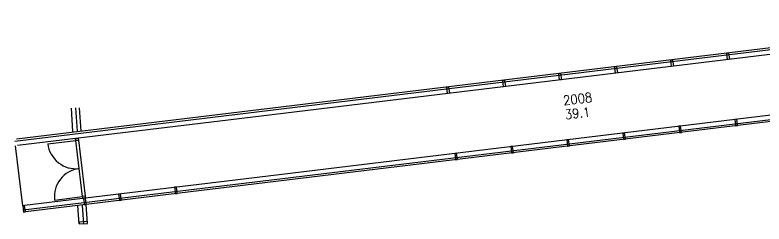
# Model space of a CAD drawing. Extents: x -11123 to 123675, y 9836 to 72527.
# Drawn here: x -11123 to 8791, y 25190 to 30731 of the extents above; entities that cross this region are included whole.
import ezdxf

# ---------------------------------------------------------------- set-up
doc = ezdxf.new("R2010")
doc.units = 0
doc.header["$LTSCALE"] = 100
doc.header["$MEASUREMENT"] = 0
doc.layers.get('0').update_dxf_attribs({"linetype": 'CONTINUOUS'})
for name, color, linetype in [('ART1100T0', 7, 'CONTINUOUS'), ('ART1100T3', 7, 'CONTINUOUS'), ('ART1100TB', 7, 'CONTINUOUS'), ('M06037', 8, 'CONTINUOUS'), ('M06041', 8, 'CONTINUOUS'), ('M06051', 3, 'CONTINUOUS')]:
    doc.layers.add(name, color=color, linetype=linetype)
doc.styles.get("Standard").update_dxf_attribs({"font": 'simplex.shx'})

# ---------------------------------------------------------------- blocks, each defined once
blk = doc.blocks.new('KRF020')
for p, q in [((0.025, 0.475), (0.025, 0)), ((0.975, 0.475), (0.975, 0))]:
    blk.add_line(p, q)
for centre, start, end in [((0.025, 0), 0, 90), ((0.975, 0), 90, 180)]:
    blk.add_arc(centre, 0.475, start, end)
blk = doc.blocks.new('AIOA_HUONE')
at = {"layer": 'ART1100T0', "width": 0.9}
blk.add_attdef('HNENUM', (56, 73), '', height=250, dxfattribs=at)
at = {"layer": 'ART1100T3', "width": 0.9}
blk.add_attdef('HNEALA', (56, -302), '', height=250, dxfattribs=at)

msp = doc.modelspace()

# ---------------------------------------------------------------- linework, layer by layer
at = {"layer": 'M06037'}
msp.add_line((-10917, 25673), (-11109, 27262), dxfattribs=at)
at = {"layer": 'M06041'}
for p, q in [((16233, 30687), (-11123, 27381)), ((16177, 30731), (-11079, 27437)), ((9239, 29721), (-5458, 27945)), ((16453, 28860), (-10902, 25554)), ((16410, 28805), (-10847, 25511)), ((-9582, 27639), (-9624, 28259)), ((-9462, 27647), (-9504, 28267)), ((-9362, 27654), (-9404, 28274)), ((9431, 28133), (-5266, 26356)), ((-5458, 27945), (-11059, 27268)), ((-5266, 26356), (-10867, 25679)), ((-9196, 25205), (-9230, 25706)), ((-9415, 25190), (-9448, 25670)), ((-9295, 25198), (-9328, 25678))]:
    msp.add_line(p, q, dxfattribs=at)
for points in [[(7822, 29550), (7802, 29719), (7851, 29725), (7872, 29556)], [(6333, 29370), (6312, 29539), (6362, 29545), (6382, 29376)], [(4844, 29190), (4823, 29359), (4873, 29365), (4893, 29196)], [(3355, 29010), (3334, 29179), (3384, 29185), (3404, 29016)], [(1865, 28830), (1845, 28999), (1895, 29005), (1915, 28836)], [(376, 28650), (356, 28819), (405, 28825), (426, 28656)], [(8014, 27961), (8034, 27793), (8084, 27799), (8064, 27967)], [(6525, 27781), (6545, 27613), (6595, 27619), (6574, 27787)], [(5036, 27601), (5056, 27433), (5106, 27439), (5085, 27607)], [(3547, 27421), (3567, 27253), (3617, 27259), (3596, 27427)], [(2057, 27241), (2078, 27073), (2127, 27079), (2107, 27247)], [(568, 27061), (589, 26893), (638, 26899), (618, 27067)], [(-6878, 26162), (-6857, 25993), (-6808, 25999), (-6828, 26168)], [(-8367, 25982), (-8346, 25813), (-8297, 25819), (-8317, 25988)], [(-9300, 25869), (-9279, 25700), (-9230, 25706), (-9250, 25875)], [(-10917, 25673), (-10896, 25505), (-10847, 25511), (-10867, 25679)], [(-9415, 25190), (-9196, 25205), (-9199, 25255), (-9419, 25240)]]:
    msp.add_lwpolyline(points, close=True, dxfattribs=at)
at = {"layer": 'M06051'}
for p, q in [((-9510, 27445), (-9441, 27453)), ((-9506, 27406), (-9510, 27445)), ((-9506, 27406), (-9436, 27414)), ((-9326, 25916), (-9506, 27406)), ((-9441, 27453), (-9436, 27414)), ((-9436, 27414), (-9256, 25924)), ((-9256, 25924), (-9326, 25916)), ((-9321, 25876), (-9326, 25916)), ((-9256, 25924), (-9251, 25885)), ((-9251, 25885), (-9321, 25876))]:
    msp.add_line(p, q, dxfattribs=at)

# ---------------------------------------------------------------- block references
at = {"layer": 'ART1100TB', "rotation": 6.891382886731731}
msp.add_blockref('AIOA_HUONE', (3421, 28257), dxfattribs=at).add_auto_attribs({'HNENUM': '2008', 'HNEALA': '39.1'})
at = {"layer": 'M06051', "xscale": 1580, "yscale": 1580, "rotation": 96.89138288671624}
msp.add_blockref('KRF020', (-9321, 25876), dxfattribs=at)

doc.saveas('drawing.dxf')
